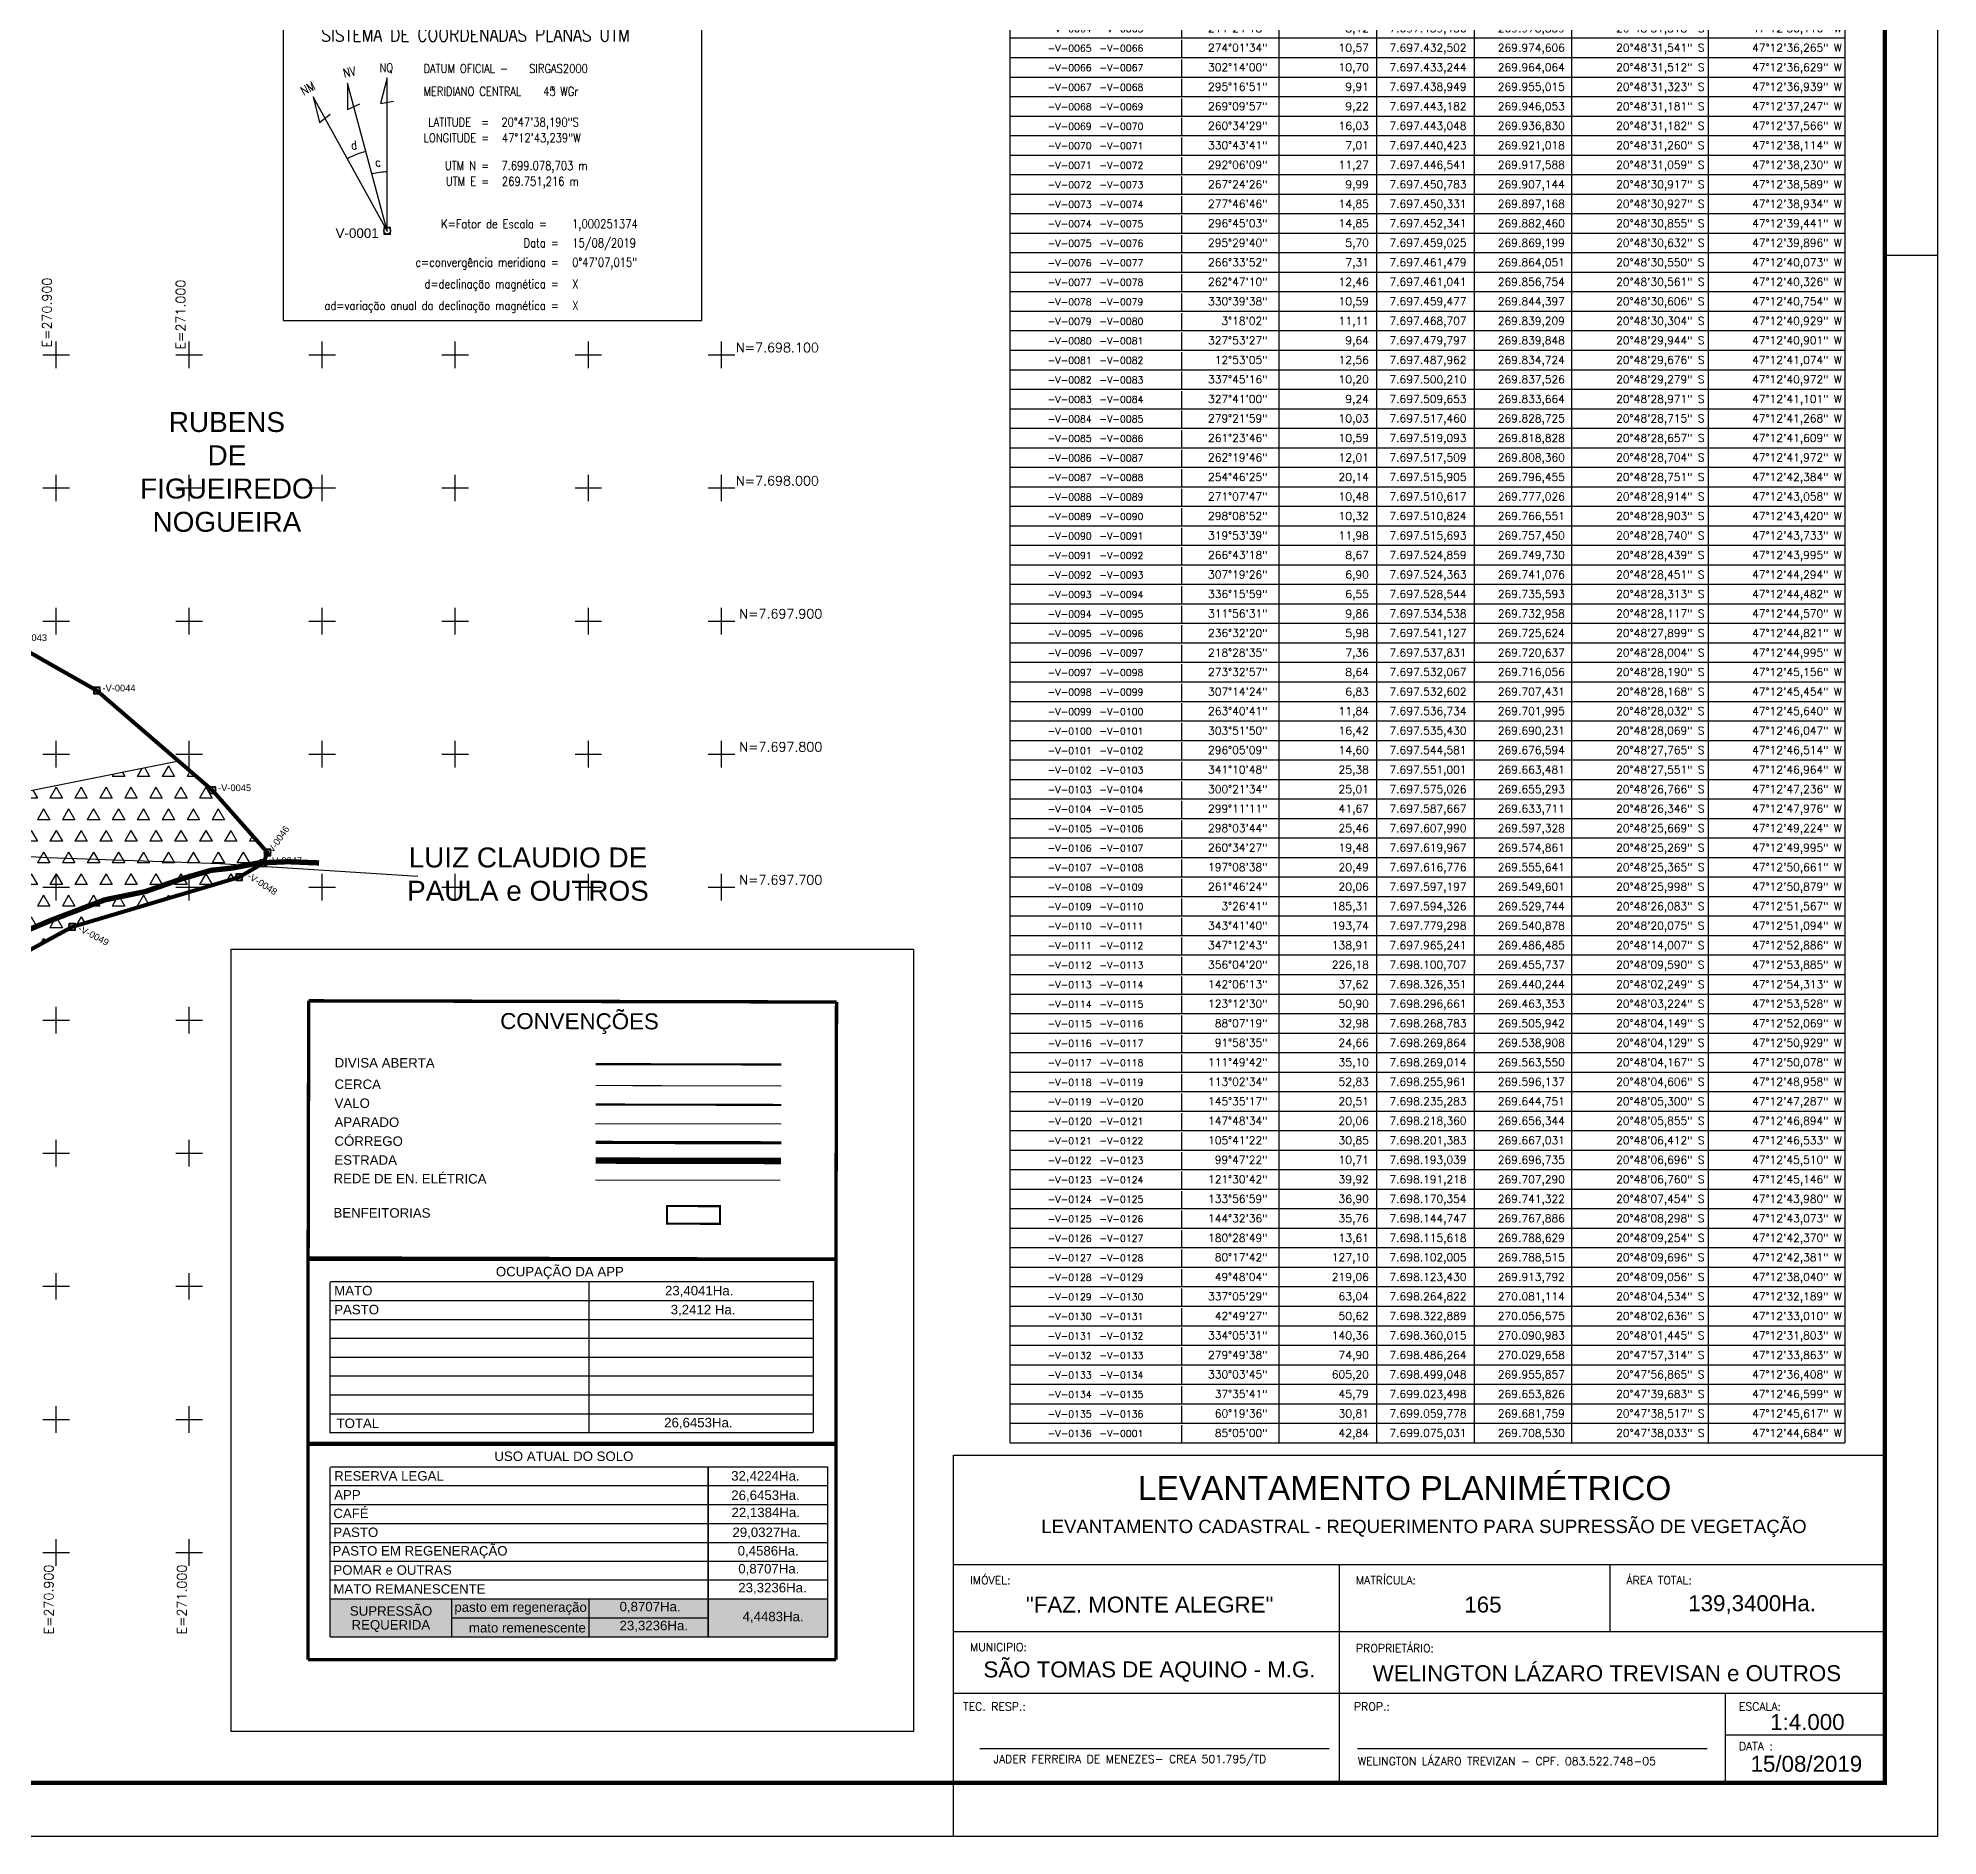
# Model space of a CAD drawing. Extents: x 268950 to 272314, y 7696987 to 7699363.
# Drawn here: x 270886 to 272314, y 7696987 to 7698338 of the extents above; entities that cross this region are included whole.
import ezdxf
from ezdxf.enums import TextEntityAlignment as Align

# ---------------------------------------------------------------- set-up
doc = ezdxf.new("R2010")
doc.units = 0
doc.header["$LTSCALE"] = 40
doc.header["$MEASUREMENT"] = 0
doc.header["$PDMODE"] = 96
doc.header["$PDSIZE"] = 5
doc.linetypes.add('HIDDEN', pattern=[0.375, 0.25, -0.125])
doc.linetypes.add('PHANTOM2', pattern=[1.25, 0.625, -0.125, 0.125, -0.125, 0.125, -0.125])
for name, color, linetype in [('01-FOLHA', 1, 'Continuous'), ('05-SELO', 7, 'Continuous'), ('CARIMBO', 7, 'Continuous'), ('CARIMBO_DADOS', 2, 'Continuous'), ('ESTRDA', 41, 'Continuous'), ('GRADE', 7, 'Continuous'), ('GRADE-EIXO', 9, 'Continuous'), ('PRENCHIMENTO', 254, 'Continuous'), ('PT_TIPO-V', 7, 'Continuous'), ('REDE ELET.', 2, 'Continuous'), ('TRACKLOGS', 7, 'Continuous')]:
    doc.layers.add(name, color=color, linetype=linetype)
doc.layers.add('pena 02', color=1, linetype='Continuous', lineweight=25)
doc.styles.add('ARIAL', font='arial.ttf')
doc.styles.add('COMPLEX', font='arial.ttf', dxfattribs={"oblique": 9})
doc.styles.add('ROMANS', font='romans.shx')
doc.styles.add('SIMPLEX', font='simplex', dxfattribs={"height": 0.2})
doc.styles.get("Standard").update_dxf_attribs({"font": 'arial.ttf'})
doc.linetypes.add('AA-TRANS', pattern='A,3,["/",Standard,S=0.2,R=0,X=0,Y=0],-0.133333,["|",Standard,S=0.2,R=0,X=0,Y=0],-1e-05,["|",Standard,S=0.2,R=0,X=0,Y=-0.2],-1e-05,["/",Standard,S=0.2,R=0,X=0,Y=-0.2],-0.133333', length=3.266686)
doc.linetypes.add('CERCA', pattern='A,12.7,-4,["X",Standard,S=2,R=0,X=-2,Y=-1],-4', length=20.7)
doc.linetypes.add('ZIGZAG', pattern='A,0.0001,-0.2,[131,ltypeshp.shx,S=0.2,R=0,X=-0.2,Y=0],-0.4,[131,ltypeshp.shx,S=0.2,R=180,X=0.2,Y=0],-0.2', length=0.8001)

# ---------------------------------------------------------------- blocks, each defined once
blk = doc.blocks.new('A1')
at = {"color": 9}
for p, q in [((831, 297), (841, 297)), ((656, 0), (656, 10))]:
    blk.add_line(p, q, dxfattribs=at)
blk.add_lwpolyline([(841, 0), (841, 594), (0, 594), (0, 0)], close=True, dxfattribs=at)
at = {"color": 7, "const_width": 0.8}
blk.add_lwpolyline([(25, 10), (831, 10), (831, 584), (25, 584)], close=True, dxfattribs=at)
blk = doc.blocks.new('BL-GRADEI')
at = {"layer": 'GRADE', "color": 8}
for p, q in [((-2.5, 0), (2.5, 0)), ((0, -2.5), (0, 2.5))]:
    blk.add_line(p, q, dxfattribs=at)
at = {"layer": 'GRADE', "color": 8, "style": 'ROMANS'}
blk.add_attdef('E-N', (0.5, 0.5), '', height=1.75, dxfattribs=at)
blk = doc.blocks.new('BL-SISCOOR')
for radius, start, end in [(10.72, 105, 118.9414), (7.67, 90, 105)]:
    blk.add_arc((13.56, 11.71), radius, start, end)
at = {"layer": 'CARIMBO', "color": 7, "linetype": 'Continuous'}
for p, q in [((0, 39.4), (0, 0)), ((54.63, 39.4), (0, 39.4)), ((54.63, 0), (54.63, 39.4)), ((8.4, 30.98), (8.4, 27.53)), ((13.56, 11.71), (8.4, 30.98)), ((13.56, 31.66), (12.67, 28.33)), ((13.56, 11.71), (13.56, 31.66)), ((3.91, 29.17), (4.74, 25.82)), ((13.56, 11.71), (3.91, 29.17)), ((8.4, 27.53), (9.99, 28.28)), ((12.67, 28.33), (14.4, 28.63)), ((4.74, 25.82), (6.11, 26.93)), ((0, 0), (54.63, 0))]:
    blk.add_line(p, q, dxfattribs=at)
at = {"layer": 'CARIMBO', "color": 7, "linetype": 'Continuous', "style": 'SIMPLEX', "width": 0.827256}
for s, height, p in [('SISTEMA DE COORDENADAS PLANAS UTM', 1.7969, (4.93, 36.39)), ('DATUM OFICIAL - ', 1.15, (18.29, 32.3)), ('MERIDIANO CENTRAL    %%d WGr', 1.15, (18.29, 29.32)), ('K=Fator de Escala = ', 1.15, (20.59, 12.03))]:
    blk.add_text(s, height=height, dxfattribs=at).set_placement(p)
for s, height, rotation, p in [('NV', 1.151, 12.4351, (7.96, 31.67)), ('NQ', 1.151, 0, (12.55, 32.4)), ('NM', 1.151, 28.9414, (2.67, 29.33)), ('d', 1.15, 7.5, (8.91, 22.26)), ('c', 1.15, 7.5, (12.05, 20.03))]:
    blk.add_text(s, height=height, rotation=rotation, dxfattribs=at).set_placement(p)
for s, p in [('LATITUDE  =', (26.87, 25.3)), ('LONGITUDE =', (26.87, 23.25)), ('UTM N =', (26.87, 19.63)), ('UTM E =', (26.87, 17.58)), ('Data =', (35.96, 9.54)), ('c=convergência meridiana =', (35.96, 7.02)), ('d=declinação magnética =', (35.96, 4.19)), ('ad=variação anual da declinação magnética =', (35.96, 1.37))]:
    blk.add_text(s, height=1.15, dxfattribs=at).set_placement(p, align=Align.RIGHT)
at = {"layer": 'CARIMBO_DADOS', "color": 3, "linetype": 'Continuous', "style": 'SIMPLEX', "width": 0.827256}
for tag, p in [('DATUM', (32.08, 32.3)), ('LATITUDE', (28.46, 25.3)), ('LONGITUDE', (28.53, 23.25)), ('UTMN', (28.46, 19.63)), ('UTME', (28.53, 17.58)), ('FATORESCALAK', (37.68, 12.03)), ('DATA', (37.7, 9.54)), ('CM', (37.7, 7.02)), ('DM', (37.7, 4.19)), ('VADM', (37.7, 1.37))]:
    blk.add_attdef(tag, p, '', height=1.15, dxfattribs=at)
blk.add_attdef('MERIDIANO', text='', height=1.15, dxfattribs=at).set_placement((34.72, 29.32), align=Align.CENTER)
blk.add_attdef('PONTO1', text='', height=1.15, dxfattribs=at).set_placement((13.8, 8.94), align=Align.RIGHT)
blk = doc.blocks.new('BL-MEMOLQA')
at = {"color": 7}
for p, q in [((0, 0.5), (0, -4.5)), ((44, 0), (44, -4.5)), ((69, 0.5), (69, -4.5)), ((94, 0.5), (94, -4.5)), ((94, 0.5), (94, -4.5)), ((119, 0.5), (119, -4.5)), ((144, 0.5), (144, -4.5)), ((179, 0.5), (179, -4.5)), ((214, 0.5), (214, -4.5)), ((0, -4.5), (214, -4.5))]:
    blk.add_line(p, q, dxfattribs=at)
at = {"color": 7, "style": 'ROMANS'}
for tag, height, p in [('V1', 1.75, (21, -3)), ('AZ', 2, (66.069, -3)), ('DD', 2, (92.007, -3)), ('CX', 2, (117.068, -3)), ('CY', 2, (142.256, -3)), ('GX', 2, (178.068, -3)), ('GY', 2, (213.256, -3))]:
    blk.add_attdef(tag, text='', height=height, dxfattribs=at).set_placement(p, align=Align.RIGHT)
blk.add_attdef('V2', (23, -3), '', height=1.75, dxfattribs=at)

msp = doc.modelspace()

# ---------------------------------------------------------------- hatches: boundary and pattern name
at = {"layer": 'PRENCHIMENTO', "linetype": 'HIDDEN', "ltscale": 50}
h = msp.add_hatch(dxfattribs=at)
h.set_pattern_fill('TRIANG', color=70, scale=50, angle=180)
h.paths.add_polyline_path([(270793.957, 7698059.399), (270784.482, 7698097.701), (270674.871, 7698080.166), (270615.451, 7698064.434), (270628.484, 7697899.145), (270726.835, 7697966.156), (270797.852, 7697923.677), (270811.287, 7697922.631), (270809.189, 7697951.382)])
h.paths.add_polyline_path([(271017.477, 7697772.8), (270992.134, 7697794.665), (270810.917, 7697758.477), (270718.809, 7697733.977), (270771.351, 7697689.308), (270854.939, 7697638.919), (270911.996, 7697670.084), (271037.478, 7697707.47), (271055.742, 7697718.099), (271058.845, 7697726.005)])
h.paths.add_polyline_path([(270674.85, 7698007.644), (270744.318, 7698007.644), (270744.318, 7698044.958), (270674.85, 7698044.958)], flags=24)
h.paths.add_polyline_path([(270818.738, 7697679.091), (270888.206, 7697679.091), (270888.206, 7697716.406), (270818.738, 7697716.406)], flags=24)
h = msp.add_hatch(color=253, dxfattribs=at)
h.dxf.hatch_style = 1
h.paths.add_polyline_path([(271479.905, 7697165.071), (271106.062, 7697165.071), (271106.062, 7697136.592), (271479.905, 7697136.592)])

# ---------------------------------------------------------------- linework, layer by layer
at = {"ltscale": 50}
for p, q in [((271574.33, 7697273.068), (272274.33, 7697273.068)), ((271574.33, 7697026.884), (271574.33, 7697273.068)), ((271574.33, 7697190.884), (272274.33, 7697190.884)), ((271864.33, 7697190.884), (271864.33, 7697025.924)), ((272067.595, 7697190.884), (272067.595, 7697140.685)), ((271574.33, 7697140.685), (272274.33, 7697140.685)), ((271574.33, 7697094.334), (272274.33, 7697094.334)), ((272154.33, 7697094.334), (272154.33, 7697026.884)), ((272154.33, 7697062.986), (272274.33, 7697062.986))]:
    msp.add_line(p, q, dxfattribs=at)
at = {"linetype": 'Continuous', "ltscale": 50}
msp.add_lwpolyline([(272244.273, 7699298.653), (272244.273, 7697282.44)], dxfattribs=at)
at = {"linetype": 'Continuous'}
msp.add_lwpolyline([(271031.482, 7697653.486), (271544.459, 7697653.486), (271544.459, 7697065.342), (271031.482, 7697065.342)], close=True, dxfattribs=at)
at = {"const_width": 2.536}
for points in [[(271486.529, 7697613.685), (271486.092, 7697420.414), (271089.411, 7697421.309), (271089.848, 7697614.579)], [(271089.848, 7697614.579), (271486.529, 7697613.685)]]:
    msp.add_lwpolyline(points, dxfattribs=at)
at = {"linetype": 'ZIGZAG', "ltscale": 0.3}
msp.add_lwpolyline([(271305.503, 7697522.418), (271444.961, 7697522.103)], dxfattribs=at)
at = {"color": 4, "linetype": 'Continuous', "const_width": 2.4}
msp.add_lwpolyline([(271305.471, 7697508.178), (271444.929, 7697507.864)], dxfattribs=at)
at = {"ltscale": 50}
for points in [[(271594.15, 7697052.629), (271856.809, 7697052.629)], [(271878.143, 7697052.629), (272140.802, 7697052.629)]]:
    msp.add_lwpolyline(points, dxfattribs=at)
at = {"layer": '01-FOLHA'}
for p, q in [((271106.062, 7697290.052), (271106.062, 7697403.046)), ((271106.182, 7697403.644), (271469.323, 7697403.644)), ((271468.99, 7697403.893), (271468.99, 7697290.052)), ((271106.062, 7697193.551), (271106.062, 7697263.825)), ((271106.182, 7697264.424), (271479.905, 7697264.424)), ((271106.062, 7697136.592), (271106.062, 7697193.551))]:
    msp.add_line(p, q, dxfattribs=at)
at = {"layer": '01-FOLHA', "const_width": 2.536}
for points in [[(271486.092, 7697421.309), (271486.092, 7697282.088), (271089.411, 7697282.088), (271089.411, 7697421.309)], [(271089.412, 7697420.414), (271486.092, 7697420.414)], [(271089.411, 7697193.551), (271089.411, 7697282.088)], [(271089.412, 7697281.194), (271486.092, 7697281.194)], [(271486.092, 7697282.088), (271486.092, 7697193.551)], [(271089.411, 7697119.383), (271089.411, 7697193.551)], [(271486.092, 7697193.551), (271486.092, 7697119.383)], [(271089.412, 7697119.383), (271486.092, 7697119.383)]]:
    msp.add_lwpolyline(points, dxfattribs=at)
at = {"layer": '01-FOLHA'}
for points in [[(271300.458, 7697403.644), (271300.458, 7697290.052)], [(271106.182, 7697389.405), (271469.323, 7697389.405)], [(271106.182, 7697375.165), (271469.323, 7697375.165)], [(271106.182, 7697360.925), (271469.323, 7697360.925)], [(271106.182, 7697346.686), (271469.323, 7697346.686)], [(271105.563, 7697332.771), (271468.704, 7697332.771)], [(271105.563, 7697318.532), (271468.704, 7697318.532)], [(271105.563, 7697304.292), (271468.704, 7697304.292)], [(271105.563, 7697290.052), (271468.704, 7697290.052)], [(271390.182, 7697193.551), (271390.182, 7697264.428)], [(271390.182, 7697264.424), (271390.182, 7697193.551)], [(271479.905, 7697193.551), (271479.905, 7697264.428)], [(271106.182, 7697250.184), (271479.905, 7697250.184)], [(271106.182, 7697235.944), (271479.905, 7697235.944)], [(271106.182, 7697221.705), (271479.905, 7697221.705)], [(271106.182, 7697207.465), (271479.905, 7697207.465)], [(271105.563, 7697193.551), (271479.905, 7697193.551)], [(271105.563, 7697193.551), (271479.905, 7697193.551)], [(271390.182, 7697136.592), (271390.182, 7697193.551)], [(271390.182, 7697193.551), (271390.182, 7697136.592)], [(271479.905, 7697136.592), (271479.905, 7697193.551)], [(271105.563, 7697179.311), (271479.905, 7697179.311)], [(271105.563, 7697165.071), (271479.905, 7697165.071)], [(271106.062, 7697165.071), (271479.905, 7697165.071)], [(271197.281, 7697165.071), (271197.281, 7697136.592)], [(271300.458, 7697165.071), (271300.458, 7697136.592)], [(271197.281, 7697150.831), (271390.182, 7697150.831)], [(271106.062, 7697136.592), (271479.905, 7697136.592)]]:
    msp.add_lwpolyline(points, dxfattribs=at)
at = {"layer": 'ESTRDA'}
for points, const_width in [([(270853.191, 7697656.971), (270896.081, 7697675.059), (270936.684, 7697690.497), (270967.044, 7697696.68), (270995.668, 7697706.652), (271016.489, 7697712.653), (271032.792, 7697714.419), (271052.096, 7697718.211), (271073.98, 7697719.129), (271097.663, 7697718.215)], 4), ([(271305.44, 7697494.498), (271444.898, 7697494.183)], 4.8)]:
    msp.add_lwpolyline(points, dxfattribs=dict(at, const_width=const_width))
at = {"layer": 'pena 02', "linetype": 'CERCA', "ltscale": 0.05}
msp.add_lwpolyline([(270992.134, 7697794.665), (270810.917, 7697758.477), (270718.809, 7697733.977), (270771.351, 7697689.308), (270854.939, 7697638.919)], dxfattribs=at)
for points, const_width in [([(270459.127, 7697356.35), (270497.581, 7697403.832), (270631.882, 7697509.805), (270732.245, 7697559.355), (270844.329, 7697633.124), (270911.996, 7697670.084), (271037.478, 7697707.47), (271055.742, 7697718.099), (271058.845, 7697726.005)], 1), ([(271305.567, 7697550.897), (271445.025, 7697550.583)], 0.8)]:
    msp.add_lwpolyline(points, dxfattribs=dict(at, const_width=const_width))
at = {"layer": 'PRENCHIMENTO', "color": 254, "linetype": 'HIDDEN', "ltscale": 2}
msp.add_lwpolyline([(270844.329, 7697633.124, 3, 3, 0), (270911.996, 7697670.084, 3, 3, 0), (271037.478, 7697707.47, 3, 3, 0), (271055.742, 7697718.099, 3, 3, 0), (271058.845, 7697726.005, 3, 3, 0), (271017.477, 7697772.8, 3, 3, 0), (270930.603, 7697847.749, 3, 3, 0), (270864.066, 7697885.59, 3, 3, 0)], format="xyseb", dxfattribs=at)
at = {"layer": 'PRENCHIMENTO', "color": 6, "linetype": 'Continuous', "const_width": 1.6, "elevation": 0.8}
msp.add_lwpolyline([(271359.109, 7697460.347), (271398.949, 7697460.257), (271398.919, 7697446.984), (271359.079, 7697447.074)], close=True, dxfattribs=at)
at = {"layer": 'PT_TIPO-V', "color": 5, "linetype": 'HIDDEN', "ltscale": 50}
msp.add_point((271148.834, 7698193.364), dxfattribs=at)
at = {"layer": 'PT_TIPO-V', "color": 5}
for p in [(270930.603, 7697847.749), (270930.603, 7697847.749), (271017.477, 7697772.8), (271058.845, 7697726.005), (271058.845, 7697726.005), (271037.478, 7697707.47), (271037.478, 7697707.47), (271055.742, 7697718.099), (271055.742, 7697718.099), (270911.996, 7697670.084), (270911.996, 7697670.084)]:
    msp.add_point(p, dxfattribs=at)
at = {"layer": 'PT_TIPO-V', "color": 1}
msp.add_point((271017.477, 7697772.8), dxfattribs=at)
at = {"layer": 'REDE ELET.', "color": 6, "linetype": 'AA-TRANS', "ltscale": 0.5}
for points in [[(270701.122, 7697703.978), (270772.247, 7697728.985), (270893.681, 7697722.291), (271023.371, 7697717.763), (271171.813, 7697708.159)], [(271305.408, 7697480.024), (271444.247, 7697479.711)]]:
    msp.add_lwpolyline(points, dxfattribs=at)
at = {"layer": 'TRACKLOGS', "color": 1, "linetype": 'HIDDEN'}
for points, const_width in [([(271058.845, 7697726.005), (271017.477, 7697772.8), (270930.603, 7697847.749), (270864.066, 7697885.59), (270826.348, 7697929.306), (270809.189, 7697951.382), (270793.957, 7698059.399), (270760.061, 7698196.421), (270714.405, 7698307.032)], 2), ([(271305.604, 7697567.014), (271445.062, 7697566.7)], 1.6)]:
    msp.add_lwpolyline(points, dxfattribs=dict(at, const_width=const_width))
at = {"layer": 'TRACKLOGS', "color": 1, "linetype": 'PHANTOM2', "const_width": 1.6}
msp.add_lwpolyline([(271305.535, 7697536.657), (271444.993, 7697536.343)], dxfattribs=at)

# ---------------------------------------------------------------- block references
at = {"ltscale": 50, "xscale": 4, "yscale": 4, "zscale": 4}
msp.add_blockref('A1', (268950.33, 7696986.884), dxfattribs=at)
at = {"linetype": 'HIDDEN', "ltscale": 50, "xscale": 5.76, "yscale": 5.76, "zscale": 5.76}
msp.add_blockref('BL-SISCOOR', (271070.736, 7698125.898), dxfattribs=at).add_auto_attribs({'DATUM': 'SIRGAS2000', 'MERIDIANO': '45', 'LATITUDE': '20°47\'38,190"S', 'LONGITUDE': '47°12\'43,239"W', 'UTMN': '7.699.078,703 m', 'UTME': '269.751,216 m', 'FATORESCALAK': '1,000251374', 'DATA': '15/08/2019', 'CM': '0°47\'07,015"', 'DM': 'X', 'VADM': 'X'})
at = {"linetype": 'Continuous', "ltscale": 50, "xscale": 2.932673224535856, "yscale": 2.932673224535856, "zscale": 2.932673224535856}
for p, values in [((271616.681, 7698351.4), {'V1': '-V-0064', 'V2': '-V-0065', 'AZ': '211°24\'18"', 'DD': '8,12', 'CX': '7.697.439,436', 'CY': '269.978,839', 'GX': '     20°48\'31,318" S', 'GY': '     47°12\'36,116" W'}), ((271616.681, 7698336.736), {'V1': '-V-0065', 'V2': '-V-0066', 'AZ': '274°01\'34"', 'DD': '10,57', 'CX': '7.697.432,502', 'CY': '269.974,606', 'GX': '     20°48\'31,541" S', 'GY': '     47°12\'36,265" W'}), ((271616.681, 7698322.073), {'V1': '-V-0066', 'V2': '-V-0067', 'AZ': '302°14\'00"', 'DD': '10,70', 'CX': '7.697.433,244', 'CY': '269.964,064', 'GX': '     20°48\'31,512" S', 'GY': '     47°12\'36,629" W'}), ((271616.681, 7698307.409), {'V1': '-V-0067', 'V2': '-V-0068', 'AZ': '295°16\'51"', 'DD': '9,91', 'CX': '7.697.438,949', 'CY': '269.955,015', 'GX': '     20°48\'31,323" S', 'GY': '     47°12\'36,939" W'}), ((271616.681, 7698292.746), {'V1': '-V-0068', 'V2': '-V-0069', 'AZ': '269°09\'57"', 'DD': '9,22', 'CX': '7.697.443,182', 'CY': '269.946,053', 'GX': '     20°48\'31,181" S', 'GY': '     47°12\'37,247" W'}), ((271616.681, 7698278.083), {'V1': '-V-0069', 'V2': '-V-0070', 'AZ': '260°34\'29"', 'DD': '16,03', 'CX': '7.697.443,048', 'CY': '269.936,830', 'GX': '     20°48\'31,182" S', 'GY': '     47°12\'37,566" W'}), ((271616.681, 7698263.419), {'V1': '-V-0070', 'V2': '-V-0071', 'AZ': '330°43\'41"', 'DD': '7,01', 'CX': '7.697.440,423', 'CY': '269.921,018', 'GX': '     20°48\'31,260" S', 'GY': '     47°12\'38,114" W'}), ((271616.681, 7698248.756), {'V1': '-V-0071', 'V2': '-V-0072', 'AZ': '292°06\'09"', 'DD': '11,27', 'CX': '7.697.446,541', 'CY': '269.917,588', 'GX': '     20°48\'31,059" S', 'GY': '     47°12\'38,230" W'}), ((271616.681, 7698234.093), {'V1': '-V-0072', 'V2': '-V-0073', 'AZ': '267°24\'26"', 'DD': '9,99', 'CX': '7.697.450,783', 'CY': '269.907,144', 'GX': '     20°48\'30,917" S', 'GY': '     47°12\'38,589" W'}), ((271616.681, 7698219.429), {'V1': '-V-0073', 'V2': '-V-0074', 'AZ': '277°46\'46"', 'DD': '14,85', 'CX': '7.697.450,331', 'CY': '269.897,168', 'GX': '     20°48\'30,927" S', 'GY': '     47°12\'38,934" W'}), ((271616.681, 7698204.766), {'V1': '-V-0074', 'V2': '-V-0075', 'AZ': '296°45\'03"', 'DD': '14,85', 'CX': '7.697.452,341', 'CY': '269.882,460', 'GX': '     20°48\'30,855" S', 'GY': '     47°12\'39,441" W'}), ((271616.681, 7698190.103), {'V1': '-V-0075', 'V2': '-V-0076', 'AZ': '295°29\'40"', 'DD': '5,70', 'CX': '7.697.459,025', 'CY': '269.869,199', 'GX': '     20°48\'30,632" S', 'GY': '     47°12\'39,896" W'}), ((271616.681, 7698175.439), {'V1': '-V-0076', 'V2': '-V-0077', 'AZ': '266°33\'52"', 'DD': '7,31', 'CX': '7.697.461,479', 'CY': '269.864,051', 'GX': '     20°48\'30,550" S', 'GY': '     47°12\'40,073" W'}), ((271616.681, 7698160.776), {'V1': '-V-0077', 'V2': '-V-0078', 'AZ': '262°47\'10"', 'DD': '12,46', 'CX': '7.697.461,041', 'CY': '269.856,754', 'GX': '     20°48\'30,561" S', 'GY': '     47°12\'40,326" W'}), ((271616.681, 7698146.112), {'V1': '-V-0078', 'V2': '-V-0079', 'AZ': '330°39\'38"', 'DD': '10,59', 'CX': '7.697.459,477', 'CY': '269.844,397', 'GX': '     20°48\'30,606" S', 'GY': '     47°12\'40,754" W'}), ((271616.681, 7698131.449), {'V1': '-V-0079', 'V2': '-V-0080', 'AZ': '3°18\'02"', 'DD': '11,11', 'CX': '7.697.468,707', 'CY': '269.839,209', 'GX': '     20°48\'30,304" S', 'GY': '     47°12\'40,929" W'}), ((271616.681, 7698116.786), {'V1': '-V-0080', 'V2': '-V-0081', 'AZ': '327°53\'27"', 'DD': '9,64', 'CX': '7.697.479,797', 'CY': '269.839,848', 'GX': '     20°48\'29,944" S', 'GY': '     47°12\'40,901" W'}), ((271616.681, 7698102.122), {'V1': '-V-0081', 'V2': '-V-0082', 'AZ': '12°53\'05"', 'DD': '12,56', 'CX': '7.697.487,962', 'CY': '269.834,724', 'GX': '     20°48\'29,676" S', 'GY': '     47°12\'41,074" W'}), ((271616.681, 7698087.459), {'V1': '-V-0082', 'V2': '-V-0083', 'AZ': '337°45\'16"', 'DD': '10,20', 'CX': '7.697.500,210', 'CY': '269.837,526', 'GX': '     20°48\'29,279" S', 'GY': '     47°12\'40,972" W'}), ((271616.681, 7698072.796), {'V1': '-V-0083', 'V2': '-V-0084', 'AZ': '327°41\'00"', 'DD': '9,24', 'CX': '7.697.509,653', 'CY': '269.833,664', 'GX': '     20°48\'28,971" S', 'GY': '     47°12\'41,101" W'}), ((271616.681, 7698058.132), {'V1': '-V-0084', 'V2': '-V-0085', 'AZ': '279°21\'59"', 'DD': '10,03', 'CX': '7.697.517,460', 'CY': '269.828,725', 'GX': '     20°48\'28,715" S', 'GY': '     47°12\'41,268" W'}), ((271616.681, 7698043.469), {'V1': '-V-0085', 'V2': '-V-0086', 'AZ': '261°23\'46"', 'DD': '10,59', 'CX': '7.697.519,093', 'CY': '269.818,828', 'GX': '     20°48\'28,657" S', 'GY': '     47°12\'41,609" W'}), ((271616.681, 7698028.805), {'V1': '-V-0086', 'V2': '-V-0087', 'AZ': '262°19\'46"', 'DD': '12,01', 'CX': '7.697.517,509', 'CY': '269.808,360', 'GX': '     20°48\'28,704" S', 'GY': '     47°12\'41,972" W'}), ((271616.681, 7698014.142), {'V1': '-V-0087', 'V2': '-V-0088', 'AZ': '254°46\'25"', 'DD': '20,14', 'CX': '7.697.515,905', 'CY': '269.796,455', 'GX': '     20°48\'28,751" S', 'GY': '     47°12\'42,384" W'}), ((271616.681, 7697999.479), {'V1': '-V-0088', 'V2': '-V-0089', 'AZ': '271°07\'47"', 'DD': '10,48', 'CX': '7.697.510,617', 'CY': '269.777,026', 'GX': '     20°48\'28,914" S', 'GY': '     47°12\'43,058" W'}), ((271616.681, 7697984.815), {'V1': '-V-0089', 'V2': '-V-0090', 'AZ': '298°08\'52"', 'DD': '10,32', 'CX': '7.697.510,824', 'CY': '269.766,551', 'GX': '     20°48\'28,903" S', 'GY': '     47°12\'43,420" W'}), ((271616.681, 7697970.152), {'V1': '-V-0090', 'V2': '-V-0091', 'AZ': '319°53\'39"', 'DD': '11,98', 'CX': '7.697.515,693', 'CY': '269.757,450', 'GX': '     20°48\'28,740" S', 'GY': '     47°12\'43,733" W'}), ((271616.681, 7697955.489), {'V1': '-V-0091', 'V2': '-V-0092', 'AZ': '266°43\'18"', 'DD': '8,67', 'CX': '7.697.524,859', 'CY': '269.749,730', 'GX': '     20°48\'28,439" S', 'GY': '     47°12\'43,995" W'}), ((271616.681, 7697940.825), {'V1': '-V-0092', 'V2': '-V-0093', 'AZ': '307°19\'26"', 'DD': '6,90', 'CX': '7.697.524,363', 'CY': '269.741,076', 'GX': '     20°48\'28,451" S', 'GY': '     47°12\'44,294" W'}), ((271616.681, 7697926.162), {'V1': '-V-0093', 'V2': '-V-0094', 'AZ': '336°15\'59"', 'DD': '6,55', 'CX': '7.697.528,544', 'CY': '269.735,593', 'GX': '     20°48\'28,313" S', 'GY': '     47°12\'44,482" W'}), ((271616.681, 7697911.499), {'V1': '-V-0094', 'V2': '-V-0095', 'AZ': '311°56\'31"', 'DD': '9,86', 'CX': '7.697.534,538', 'CY': '269.732,958', 'GX': '     20°48\'28,117" S', 'GY': '     47°12\'44,570" W'}), ((271616.681, 7697896.835), {'V1': '-V-0095', 'V2': '-V-0096', 'AZ': '236°32\'20"', 'DD': '5,98', 'CX': '7.697.541,127', 'CY': '269.725,624', 'GX': '     20°48\'27,899" S', 'GY': '     47°12\'44,821" W'}), ((271616.681, 7697882.172), {'V1': '-V-0096', 'V2': '-V-0097', 'AZ': '218°28\'35"', 'DD': '7,36', 'CX': '7.697.537,831', 'CY': '269.720,637', 'GX': '     20°48\'28,004" S', 'GY': '     47°12\'44,995" W'}), ((271616.681, 7697867.508), {'V1': '-V-0097', 'V2': '-V-0098', 'AZ': '273°32\'57"', 'DD': '8,64', 'CX': '7.697.532,067', 'CY': '269.716,056', 'GX': '     20°48\'28,190" S', 'GY': '     47°12\'45,156" W'}), ((271616.681, 7697852.845), {'V1': '-V-0098', 'V2': '-V-0099', 'AZ': '307°14\'24"', 'DD': '6,83', 'CX': '7.697.532,602', 'CY': '269.707,431', 'GX': '     20°48\'28,168" S', 'GY': '     47°12\'45,454" W'}), ((271616.681, 7697838.182), {'V1': '-V-0099', 'V2': '-V-0100', 'AZ': '263°40\'41"', 'DD': '11,84', 'CX': '7.697.536,734', 'CY': '269.701,995', 'GX': '     20°48\'28,032" S', 'GY': '     47°12\'45,640" W'}), ((271616.681, 7697823.518), {'V1': '-V-0100', 'V2': '-V-0101', 'AZ': '303°51\'50"', 'DD': '16,42', 'CX': '7.697.535,430', 'CY': '269.690,231', 'GX': '     20°48\'28,069" S', 'GY': '     47°12\'46,047" W'}), ((271616.681, 7697808.855), {'V1': '-V-0101', 'V2': '-V-0102', 'AZ': '296°05\'09"', 'DD': '14,60', 'CX': '7.697.544,581', 'CY': '269.676,594', 'GX': '     20°48\'27,765" S', 'GY': '     47°12\'46,514" W'}), ((271616.681, 7697794.192), {'V1': '-V-0102', 'V2': '-V-0103', 'AZ': '341°10\'48"', 'DD': '25,38', 'CX': '7.697.551,001', 'CY': '269.663,481', 'GX': '     20°48\'27,551" S', 'GY': '     47°12\'46,964" W'}), ((271616.681, 7697779.528), {'V1': '-V-0103', 'V2': '-V-0104', 'AZ': '300°21\'34"', 'DD': '25,01', 'CX': '7.697.575,026', 'CY': '269.655,293', 'GX': '     20°48\'26,766" S', 'GY': '     47°12\'47,236" W'}), ((271616.681, 7697764.865), {'V1': '-V-0104', 'V2': '-V-0105', 'AZ': '299°11\'11"', 'DD': '41,67', 'CX': '7.697.587,667', 'CY': '269.633,711', 'GX': '     20°48\'26,346" S', 'GY': '     47°12\'47,976" W'}), ((271616.681, 7697750.202), {'V1': '-V-0105', 'V2': '-V-0106', 'AZ': '298°03\'44"', 'DD': '25,46', 'CX': '7.697.607,990', 'CY': '269.597,328', 'GX': '     20°48\'25,669" S', 'GY': '     47°12\'49,224" W'}), ((271616.681, 7697735.538), {'V1': '-V-0106', 'V2': '-V-0107', 'AZ': '260°34\'27"', 'DD': '19,48', 'CX': '7.697.619,967', 'CY': '269.574,861', 'GX': '     20°48\'25,269" S', 'GY': '     47°12\'49,995" W'}), ((271616.681, 7697720.875), {'V1': '-V-0107', 'V2': '-V-0108', 'AZ': '197°08\'38"', 'DD': '20,49', 'CX': '7.697.616,776', 'CY': '269.555,641', 'GX': '     20°48\'25,365" S', 'GY': '     47°12\'50,661" W'}), ((271616.681, 7697706.211), {'V1': '-V-0108', 'V2': '-V-0109', 'AZ': '261°46\'24"', 'DD': '20,06', 'CX': '7.697.597,197', 'CY': '269.549,601', 'GX': '     20°48\'25,998" S', 'GY': '     47°12\'50,879" W'}), ((271616.681, 7697691.548), {'V1': '-V-0109', 'V2': '-V-0110', 'AZ': '3°26\'41"', 'DD': '185,31', 'CX': '7.697.594,326', 'CY': '269.529,744', 'GX': '     20°48\'26,083" S', 'GY': '     47°12\'51,567" W'}), ((271616.681, 7697676.885), {'V1': '-V-0110', 'V2': '-V-0111', 'AZ': '343°41\'40"', 'DD': '193,74', 'CX': '7.697.779,298', 'CY': '269.540,878', 'GX': '     20°48\'20,075" S', 'GY': '     47°12\'51,094" W'}), ((271616.681, 7697662.221), {'V1': '-V-0111', 'V2': '-V-0112', 'AZ': '347°12\'43"', 'DD': '138,91', 'CX': '7.697.965,241', 'CY': '269.486,485', 'GX': '     20°48\'14,007" S', 'GY': '     47°12\'52,886" W'}), ((271616.681, 7697647.558), {'V1': '-V-0112', 'V2': '-V-0113', 'AZ': '356°04\'20"', 'DD': '226,18', 'CX': '7.698.100,707', 'CY': '269.455,737', 'GX': '     20°48\'09,590" S', 'GY': '     47°12\'53,885" W'}), ((271616.681, 7697632.895), {'V1': '-V-0113', 'V2': '-V-0114', 'AZ': '142°06\'13"', 'DD': '37,62', 'CX': '7.698.326,351', 'CY': '269.440,244', 'GX': '     20°48\'02,249" S', 'GY': '     47°12\'54,313" W'}), ((271616.681, 7697618.231), {'V1': '-V-0114', 'V2': '-V-0115', 'AZ': '123°12\'30"', 'DD': '50,90', 'CX': '7.698.296,661', 'CY': '269.463,353', 'GX': '     20°48\'03,224" S', 'GY': '     47°12\'53,528" W'}), ((271616.681, 7697603.568), {'V1': '-V-0115', 'V2': '-V-0116', 'AZ': '88°07\'19"', 'DD': '32,98', 'CX': '7.698.268,783', 'CY': '269.505,942', 'GX': '     20°48\'04,149" S', 'GY': '     47°12\'52,069" W'}), ((271616.681, 7697588.904), {'V1': '-V-0116', 'V2': '-V-0117', 'AZ': '91°58\'35"', 'DD': '24,66', 'CX': '7.698.269,864', 'CY': '269.538,908', 'GX': '     20°48\'04,129" S', 'GY': '     47°12\'50,929" W'}), ((271616.681, 7697574.241), {'V1': '-V-0117', 'V2': '-V-0118', 'AZ': '111°49\'42"', 'DD': '35,10', 'CX': '7.698.269,014', 'CY': '269.563,550', 'GX': '     20°48\'04,167" S', 'GY': '     47°12\'50,078" W'}), ((271616.681, 7697559.578), {'V1': '-V-0118', 'V2': '-V-0119', 'AZ': '113°02\'34"', 'DD': '52,83', 'CX': '7.698.255,961', 'CY': '269.596,137', 'GX': '     20°48\'04,606" S', 'GY': '     47°12\'48,958" W'}), ((271616.681, 7697544.914), {'V1': '-V-0119', 'V2': '-V-0120', 'AZ': '145°35\'17"', 'DD': '20,51', 'CX': '7.698.235,283', 'CY': '269.644,751', 'GX': '     20°48\'05,300" S', 'GY': '     47°12\'47,287" W'}), ((271616.681, 7697530.251), {'V1': '-V-0120', 'V2': '-V-0121', 'AZ': '147°48\'34"', 'DD': '20,06', 'CX': '7.698.218,360', 'CY': '269.656,344', 'GX': '     20°48\'05,855" S', 'GY': '     47°12\'46,894" W'}), ((271616.681, 7697515.588), {'V1': '-V-0121', 'V2': '-V-0122', 'AZ': '105°41\'22"', 'DD': '30,85', 'CX': '7.698.201,383', 'CY': '269.667,031', 'GX': '     20°48\'06,412" S', 'GY': '     47°12\'46,533" W'}), ((271616.681, 7697500.924), {'V1': '-V-0122', 'V2': '-V-0123', 'AZ': '99°47\'22"', 'DD': '10,71', 'CX': '7.698.193,039', 'CY': '269.696,735', 'GX': '     20°48\'06,696" S', 'GY': '     47°12\'45,510" W'}), ((271616.681, 7697486.261), {'V1': '-V-0123', 'V2': '-V-0124', 'AZ': '121°30\'42"', 'DD': '39,92', 'CX': '7.698.191,218', 'CY': '269.707,290', 'GX': '     20°48\'06,760" S', 'GY': '     47°12\'45,146" W'}), ((271616.681, 7697471.598), {'V1': '-V-0124', 'V2': '-V-0125', 'AZ': '133°56\'59"', 'DD': '36,90', 'CX': '7.698.170,354', 'CY': '269.741,322', 'GX': '     20°48\'07,454" S', 'GY': '     47°12\'43,980" W'}), ((271616.681, 7697456.934), {'V1': '-V-0125', 'V2': '-V-0126', 'AZ': '144°32\'36"', 'DD': '35,76', 'CX': '7.698.144,747', 'CY': '269.767,886', 'GX': '     20°48\'08,298" S', 'GY': '     47°12\'43,073" W'}), ((271616.681, 7697442.271), {'V1': '-V-0126', 'V2': '-V-0127', 'AZ': '180°28\'49"', 'DD': '13,61', 'CX': '7.698.115,618', 'CY': '269.788,629', 'GX': '     20°48\'09,254" S', 'GY': '     47°12\'42,370" W'}), ((271616.681, 7697427.607), {'V1': '-V-0127', 'V2': '-V-0128', 'AZ': '80°17\'42"', 'DD': '127,10', 'CX': '7.698.102,005', 'CY': '269.788,515', 'GX': '     20°48\'09,696" S', 'GY': '     47°12\'42,381" W'}), ((271616.681, 7697412.944), {'V1': '-V-0128', 'V2': '-V-0129', 'AZ': '49°48\'04"', 'DD': '219,06', 'CX': '7.698.123,430', 'CY': '269.913,792', 'GX': '     20°48\'09,056" S', 'GY': '     47°12\'38,040" W'}), ((271616.681, 7697398.281), {'V1': '-V-0129', 'V2': '-V-0130', 'AZ': '337°05\'29"', 'DD': '63,04', 'CX': '7.698.264,822', 'CY': '270.081,114', 'GX': '     20°48\'04,534" S', 'GY': '     47°12\'32,189" W'}), ((271616.681, 7697383.617), {'V1': '-V-0130', 'V2': '-V-0131', 'AZ': '42°49\'27"', 'DD': '50,62', 'CX': '7.698.322,889', 'CY': '270.056,575', 'GX': '     20°48\'02,636" S', 'GY': '     47°12\'33,010" W'}), ((271616.681, 7697368.954), {'V1': '-V-0131', 'V2': '-V-0132', 'AZ': '334°05\'31"', 'DD': '140,36', 'CX': '7.698.360,015', 'CY': '270.090,983', 'GX': '     20°48\'01,445" S', 'GY': '     47°12\'31,803" W'}), ((271616.681, 7697354.291), {'V1': '-V-0132', 'V2': '-V-0133', 'AZ': '279°49\'38"', 'DD': '74,90', 'CX': '7.698.486,264', 'CY': '270.029,658', 'GX': '     20°47\'57,314" S', 'GY': '     47°12\'33,863" W'}), ((271616.681, 7697339.627), {'V1': '-V-0133', 'V2': '-V-0134', 'AZ': '330°03\'45"', 'DD': '605,20', 'CX': '7.698.499,048', 'CY': '269.955,857', 'GX': '     20°47\'56,865" S', 'GY': '     47°12\'36,408" W'}), ((271616.681, 7697324.964), {'V1': '-V-0134', 'V2': '-V-0135', 'AZ': '37°35\'41"', 'DD': '45,79', 'CX': '7.699.023,498', 'CY': '269.653,826', 'GX': '     20°47\'39,683" S', 'GY': '     47°12\'46,599" W'}), ((271616.681, 7697310.301), {'V1': '-V-0135', 'V2': '-V-0136', 'AZ': '60°19\'36"', 'DD': '30,81', 'CX': '7.699.059,778', 'CY': '269.681,759', 'GX': '     20°47\'38,517" S', 'GY': '     47°12\'45,617" W'}), ((271616.681, 7697295.637), {'V1': '-V-0136', 'V2': '-V-0001', 'AZ': '85°05\'00"', 'DD': '42,84', 'CX': '7.699.075,031', 'CY': '269.708,530', 'GX': '     20°47\'38,033" S', 'GY': '     47°12\'44,684" W'})]:
    msp.add_blockref('BL-MEMOLQA', p, dxfattribs=at).add_auto_attribs(values)
at = {"layer": 'GRADE-EIXO', "color": 8, "linetype": 'HIDDEN', "ltscale": 50, "xscale": 4, "yscale": 4, "zscale": 4}
for p in [(270900, 7698100), (271000, 7698100), (271100, 7698100), (271200, 7698100), (271300, 7698100), (271400, 7698100), (270900, 7698000), (271000, 7698000), (271100, 7698000), (271200, 7698000), (271300, 7698000), (271400, 7698000), (270900, 7697900), (271000, 7697900), (271100, 7697900), (271200, 7697900), (271300, 7697900), (271400, 7697900), (270900, 7697800), (271000, 7697800), (271100, 7697800), (271200, 7697800), (271300, 7697800), (271400, 7697800), (270900, 7697700), (271000, 7697700), (271100, 7697700), (271200, 7697700), (271300, 7697700), (271400, 7697700), (270900, 7697600), (271000, 7697600), (270900, 7697500), (271000, 7697500), (270900, 7697400), (271000, 7697400), (270900, 7697300), (271000, 7697300), (270900, 7697200), (271000, 7697200)]:
    msp.add_blockref('BL-GRADEI', p, dxfattribs=at)

# ---------------------------------------------------------------- texts
at = {"layer": '05-SELO', "color": 5, "style": 'COMPLEX'}
msp.add_text('CONVENÇÕES', height=12.0001, rotation=359.870803, dxfattribs=at).set_placement((271233.754, 7697593.392))
at = {"layer": '05-SELO', "color": 1, "style": 'COMPLEX'}
for s, height, p in [('DIVISA ABERTA', 7.11987, (271109.326, 7697564.485)), ('CERCA', 7.1199, (271109.29, 7697548.367)), ('VALO', 7.1199, (271109.258, 7697534.128)), ('APARADO', 7.1199, (271109.226, 7697519.888)), ('CÓRREGO', 7.1199, (271109.194, 7697505.648)), ('ESTRADA', 7.1199, (271109.162, 7697491.409)), ('REDE DE EN. ELÉTRICA', 7.11987, (271108.512, 7697477.495)), ('BENFEITORIAS', 7.11987, (271108.454, 7697451.717))]:
    msp.add_text(s, height=height, rotation=359.870803, dxfattribs=at).set_placement(p)
at = {"layer": '05-SELO', "color": 7, "style": 'COMPLEX'}
for s, height, p in [('OCUPAÇÃO DA APP', 7.11984, (271230.521, 7697407.511)), ('MATO', 7.1198, (271109.003, 7697393.197)), ('23,4041Ha.', 7.1198, (271357.611, 7697393.197)), ('PASTO', 7.1198, (271109.003, 7697378.957)), ('  3,2412 Ha.', 7.11984, (271356.378, 7697378.952)), ('TOTAL', 7.1198, (271110.756, 7697293.498)), ('26,6453Ha.', 7.1198, (271356.992, 7697294.036)), ('USO ATUAL DO SOLO', 7.11984, (271229.423, 7697268.741))]:
    msp.add_text(s, height=height, rotation=359.999999, dxfattribs=at).set_placement(p)
at = {"layer": '05-SELO', "style": 'COMPLEX'}
for s, height, p in [('RESERVA LEGAL', 7.11984, (271109.003, 7697253.976)), ('32,4224Ha.', 7.1198, (271407.358, 7697253.976)), ('APP', 7.1198, (271109.003, 7697239.736)), ('26,6453Ha.', 7.1198, (271407.419, 7697239.461)), ('CAFÉ', 7.1198, (271108.385, 7697225.822)), ('22,1384Ha.', 7.1198, (271407.591, 7697226.513)), ('PASTO EM REGENERAÇÃO', 7.11984, (271107.766, 7697197.668)), ('PASTO', 7.1198, (271108.385, 7697211.582)), ('29,0327Ha.', 7.1198, (271408.304, 7697211.577)), ('0,4586Ha.', 7.1198, (271412.233, 7697197.663)), ('POMAR e OUTRAS', 7.11984, (271108.385, 7697183.21)), ('0,8707Ha.', 7.1198, (271412.7, 7697184.219)), ('MATO REMANESCENTE', 7.11984, (271108.385, 7697168.971)), ('23,3236Ha.', 7.1198, (271412.7, 7697169.98)), ('SUPRESSÃO ', 7.1198, (271120.782, 7697152.449)), ('pasto em regeneração', 7.11984, (271199.34, 7697155.348)), ('0,8707Ha.', 7.1198, (271323.476, 7697155.74)), ('4,4483Ha.', 7.1198, (271415.915, 7697148.244)), ('REQUERIDA', 7.1198, (271122.029, 7697142.062)), ('mato remenescente', 7.11984, (271210.25, 7697139.867)), ('23,3236Ha.', 7.1198, (271323.476, 7697141.5))]:
    msp.add_text(s, height=height, rotation=359.999999, dxfattribs=at).set_placement(p)
at = {"layer": 'CARIMBO', "color": 1, "linetype": 'HIDDEN', "ltscale": 50, "style": 'ARIAL'}
msp.add_text('LEVANTAMENTO PLANIMÉTRICO', height=18, dxfattribs=at).set_placement((271913.45, 7697239.369), align=Align.CENTER)
for s, height, p in [('LEVANTAMENTO CADASTRAL - REQUERIMENTO PARA SUPRESSÃO DE VEGETAÇÃO', 10, (271927.984, 7697219.416)), ('"FAZ. MONTE ALEGRE"', 12, (271721.851, 7697160.835)), ('165', 12, (271972.32, 7697160.835)), ('139,3400Ha.', 12, (272174.622, 7697160.835)), ('SÃO TOMAS DE AQUINO - M.G.', 12, (271721.699, 7697112.105)), ('WELINGTON LÁZARO TREVISAN e OUTROS', 12, (272065.476, 7697110.71)), ('1:4.000', 12, (272216.149, 7697072.566)), ('15/08/2019', 12, (272215.418, 7697041.381))]:
    msp.add_text(s, height=height, dxfattribs=at).set_placement(p, align=Align.MIDDLE)
at = {"layer": 'CARIMBO', "style": 'ROMANS'}
for s, p in [('IMÓVEL:', (271586.902, 7697176.101)), ('MATRÍCULA:', (271876.902, 7697176.101)), ('ÁREA TOTAL:', (272080.167, 7697176.101)), ('MUNICIPIO:', (271586.902, 7697125.902)), ('PROPRIETÁRIO:', (271876.902, 7697125.016)), ('TEC. RESP.:', (271581.712, 7697081.182)), ('PROP.:', (271875.39, 7697081.182)), ('ESCALA:', (272164.712, 7697081.182)), ('DATA :', (272164.712, 7697051.359)), ('JADER FERREIRA DE MENEZES- CREA 501.795/TD', (271604.52, 7697041.745)), ('WELINGTON LÁZARO TREVIZAN - CPF. 083.522.748-05', (271878.336, 7697040.131))]:
    msp.add_text(s, height=6, dxfattribs=at).set_placement(p)
at = {"layer": 'GRADE', "color": 8, "linetype": 'HIDDEN', "ltscale": 50, "style": 'ROMANS'}
for s, p in [('E=270.900', (270896.61, 7698105.605)), ('E=271.000', (270997.068, 7698104.076)), ('E=270.900', (270898, 7697138.319)), ('E=271.000', (270998, 7697138.319))]:
    msp.add_text(s, height=7, rotation=90, dxfattribs=at).set_placement(p)
for s, p in [('N=7.698.100', (271473.292, 7698102)), ('N=7.698.000', (271473.292, 7698002)), ('N=7.697.900', (271475.873, 7697902)), ('N=7.697.800', (271475.873, 7697802)), ('N=7.697.700', (271475.873, 7697702))]:
    msp.add_text(s, height=7, dxfattribs=at).set_placement(p, align=Align.RIGHT)
at = {"layer": 'pena 02', "linetype": 'Continuous', "ltscale": 0.25, "char_height": 15, "attachment_point": 5}
for s, insert in [('RUBENS\\PDE\\PFIGUEIREDO\\PNOGUEIRA', (271028.381, 7698011.985)), ('LUIZ CLAUDIO DE\\PPAULA e OUTROS', (271254.622, 7697709.701))]:
    msp.add_mtext(s, dxfattribs=dict(at, insert=insert))
at = {"layer": 'PT_TIPO-V', "linetype": 'HIDDEN', "ltscale": 50, "style": 'ARIAL'}
for s, height, p in [('V-0001', 7.2, (271110.037, 7698187.922)), ('-V-0043', 5, (270868.323, 7697884.968)), ('-V-0044', 5, (270934.86, 7697847.126)), ('-V-0047', 5, (271059.999, 7697717.476))]:
    msp.add_text(s, height=height, dxfattribs=at).set_placement(p)
at = {"layer": 'PT_TIPO-V', "color": 1, "style": 'ARIAL'}
msp.add_text('-V-0045', height=5, dxfattribs=at).set_placement((271021.734, 7697772.178))
at = {"layer": 'PT_TIPO-V', "linetype": 'HIDDEN', "ltscale": 50, "style": 'ARIAL'}
for s, rotation, p in [('-V-0046', 55.44944, (271061.543, 7697723.378)), ('-V-0048', 327.485147, (271043.248, 7697707.064)), ('-V-0049', 332.061385, (270916.051, 7697667.393))]:
    msp.add_text(s, height=5, rotation=rotation, dxfattribs=at).set_placement(p)

doc.saveas('drawing.dxf')
